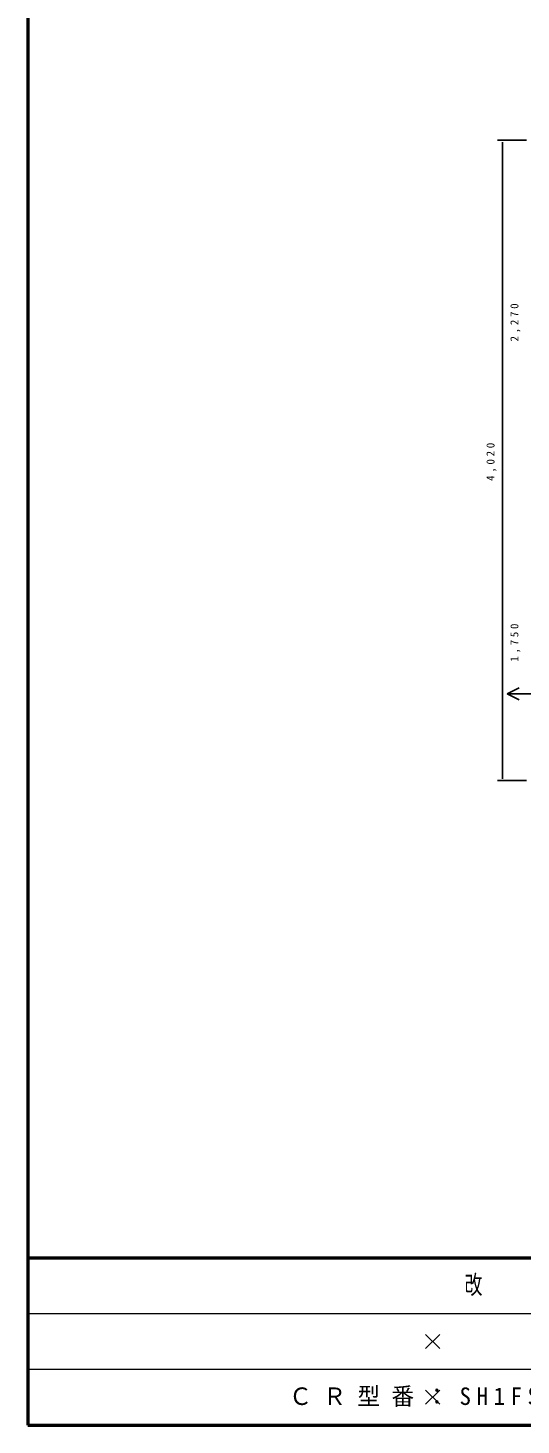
# Model space of a CAD drawing. Units: millimetres on the paper, enlarged 30 times, with parts at other scales. Extents: x -11550 to 0, y -44550 to 8010.
# Drawn here: x -11550 to -9695, y 0 to 5262 of the extents above; entities that cross this region are included whole.
import ezdxf

# ---------------------------------------------------------------- set-up
doc = ezdxf.new("R2010")
doc.units = ezdxf.units.MM
doc.header["$LTSCALE"] = 30
doc.layers.add('layer1', color=4, linetype='Continuous', lineweight=25)
doc.styles.add('ＭＳ ゴシック', font='')
doc.styles.get('ＭＳ ゴシック').set_extended_font_data('MS Gothic')

# ---------------------------------------------------------------- blocks, each defined once
blk = doc.blocks.new('x')
at = {"color": 0, "linetype": 'Continuous', "lineweight": -2}
for p, q in [((-0.884, -0.884), (0.884, 0.884)), ((0.884, -0.884), (-0.884, 0.884))]:
    blk.add_line(p, q, dxfattribs=at)

msp = doc.modelspace()

# ---------------------------------------------------------------- linework, layer by layer
at = {"layer": 'layer1', "color": 7, "lineweight": 50}
for p, q in [((-11550, 8010), (-11550, 0)), ((-11550, 630), (0, 630)), ((-11550, 0), (0, 0))]:
    msp.add_line(p, q, dxfattribs=at)
at = {"layer": 'layer1'}
for p, q in [((-9675.07, 4839.05), (-9783.07, 4839.05)), ((-9765.07, 4832.3), (-9765.07, 4825.55)), ((-9765.07, 4825.55), (-9765.07, 2440.55)), ((-9747.22, 2754.44), (-9702.22, 2776.94)), ((-9395.62, 2754.44), (-9747.22, 2754.44)), ((-9747.22, 2754.44), (-9702.22, 2731.94)), ((-9675.07, 2427.05), (-9783.07, 2427.05)), ((-9765.07, 2433.8), (-9765.07, 2440.55))]:
    msp.add_line(p, q, dxfattribs=at)
at = {"layer": 'layer1', "color": 7, "lineweight": 13}
for p, q in [((-11550, 420), (-7305, 420)), ((-11550, 210), (-7305, 210))]:
    msp.add_line(p, q, dxfattribs=at)

# ---------------------------------------------------------------- block references
at = {"layer": 'layer1', "color": 7, "xscale": 30, "yscale": 30}
for p in [(-10027.5, 315), (-10027.5, 105)]:
    msp.add_blockref('x', p, dxfattribs=at)

# ---------------------------------------------------------------- texts
at = {"layer": 'layer1', "color": 3, "char_height": 30.15, "attachment_point": 5, "rotation": 90, "style": 'ＭＳ ゴシック'}
for s, insert in [('\\T1.5;2,270', (-9716.25, 4158.05)), ('\\T1.5;4,020', (-9806.25, 3633.05)), ('\\T1.5;1,750', (-9716.25, 2952.05))]:
    msp.add_mtext(s, dxfattribs=dict(at, insert=insert))
at = {"layer": 'layer1', "insert": (-9907.5, 525), "char_height": 70.38, "attachment_point": 4, "style": 'ＭＳ ゴシック'}
msp.add_mtext('\\T1.4;\\W0.7;改\u3000\u3000訂\u3000\u3000事\u3000\u3000項', dxfattribs=at)
at = {"layer": 'layer1', "color": 7, "insert": (-10567.5, 105), "char_height": 65.98, "attachment_point": 4, "style": 'ＭＳ ゴシック'}
msp.add_mtext('\\T1.5;\\W0.95;ＣＲ型番：SH1FS-H', dxfattribs=at)

doc.saveas('drawing.dxf')
